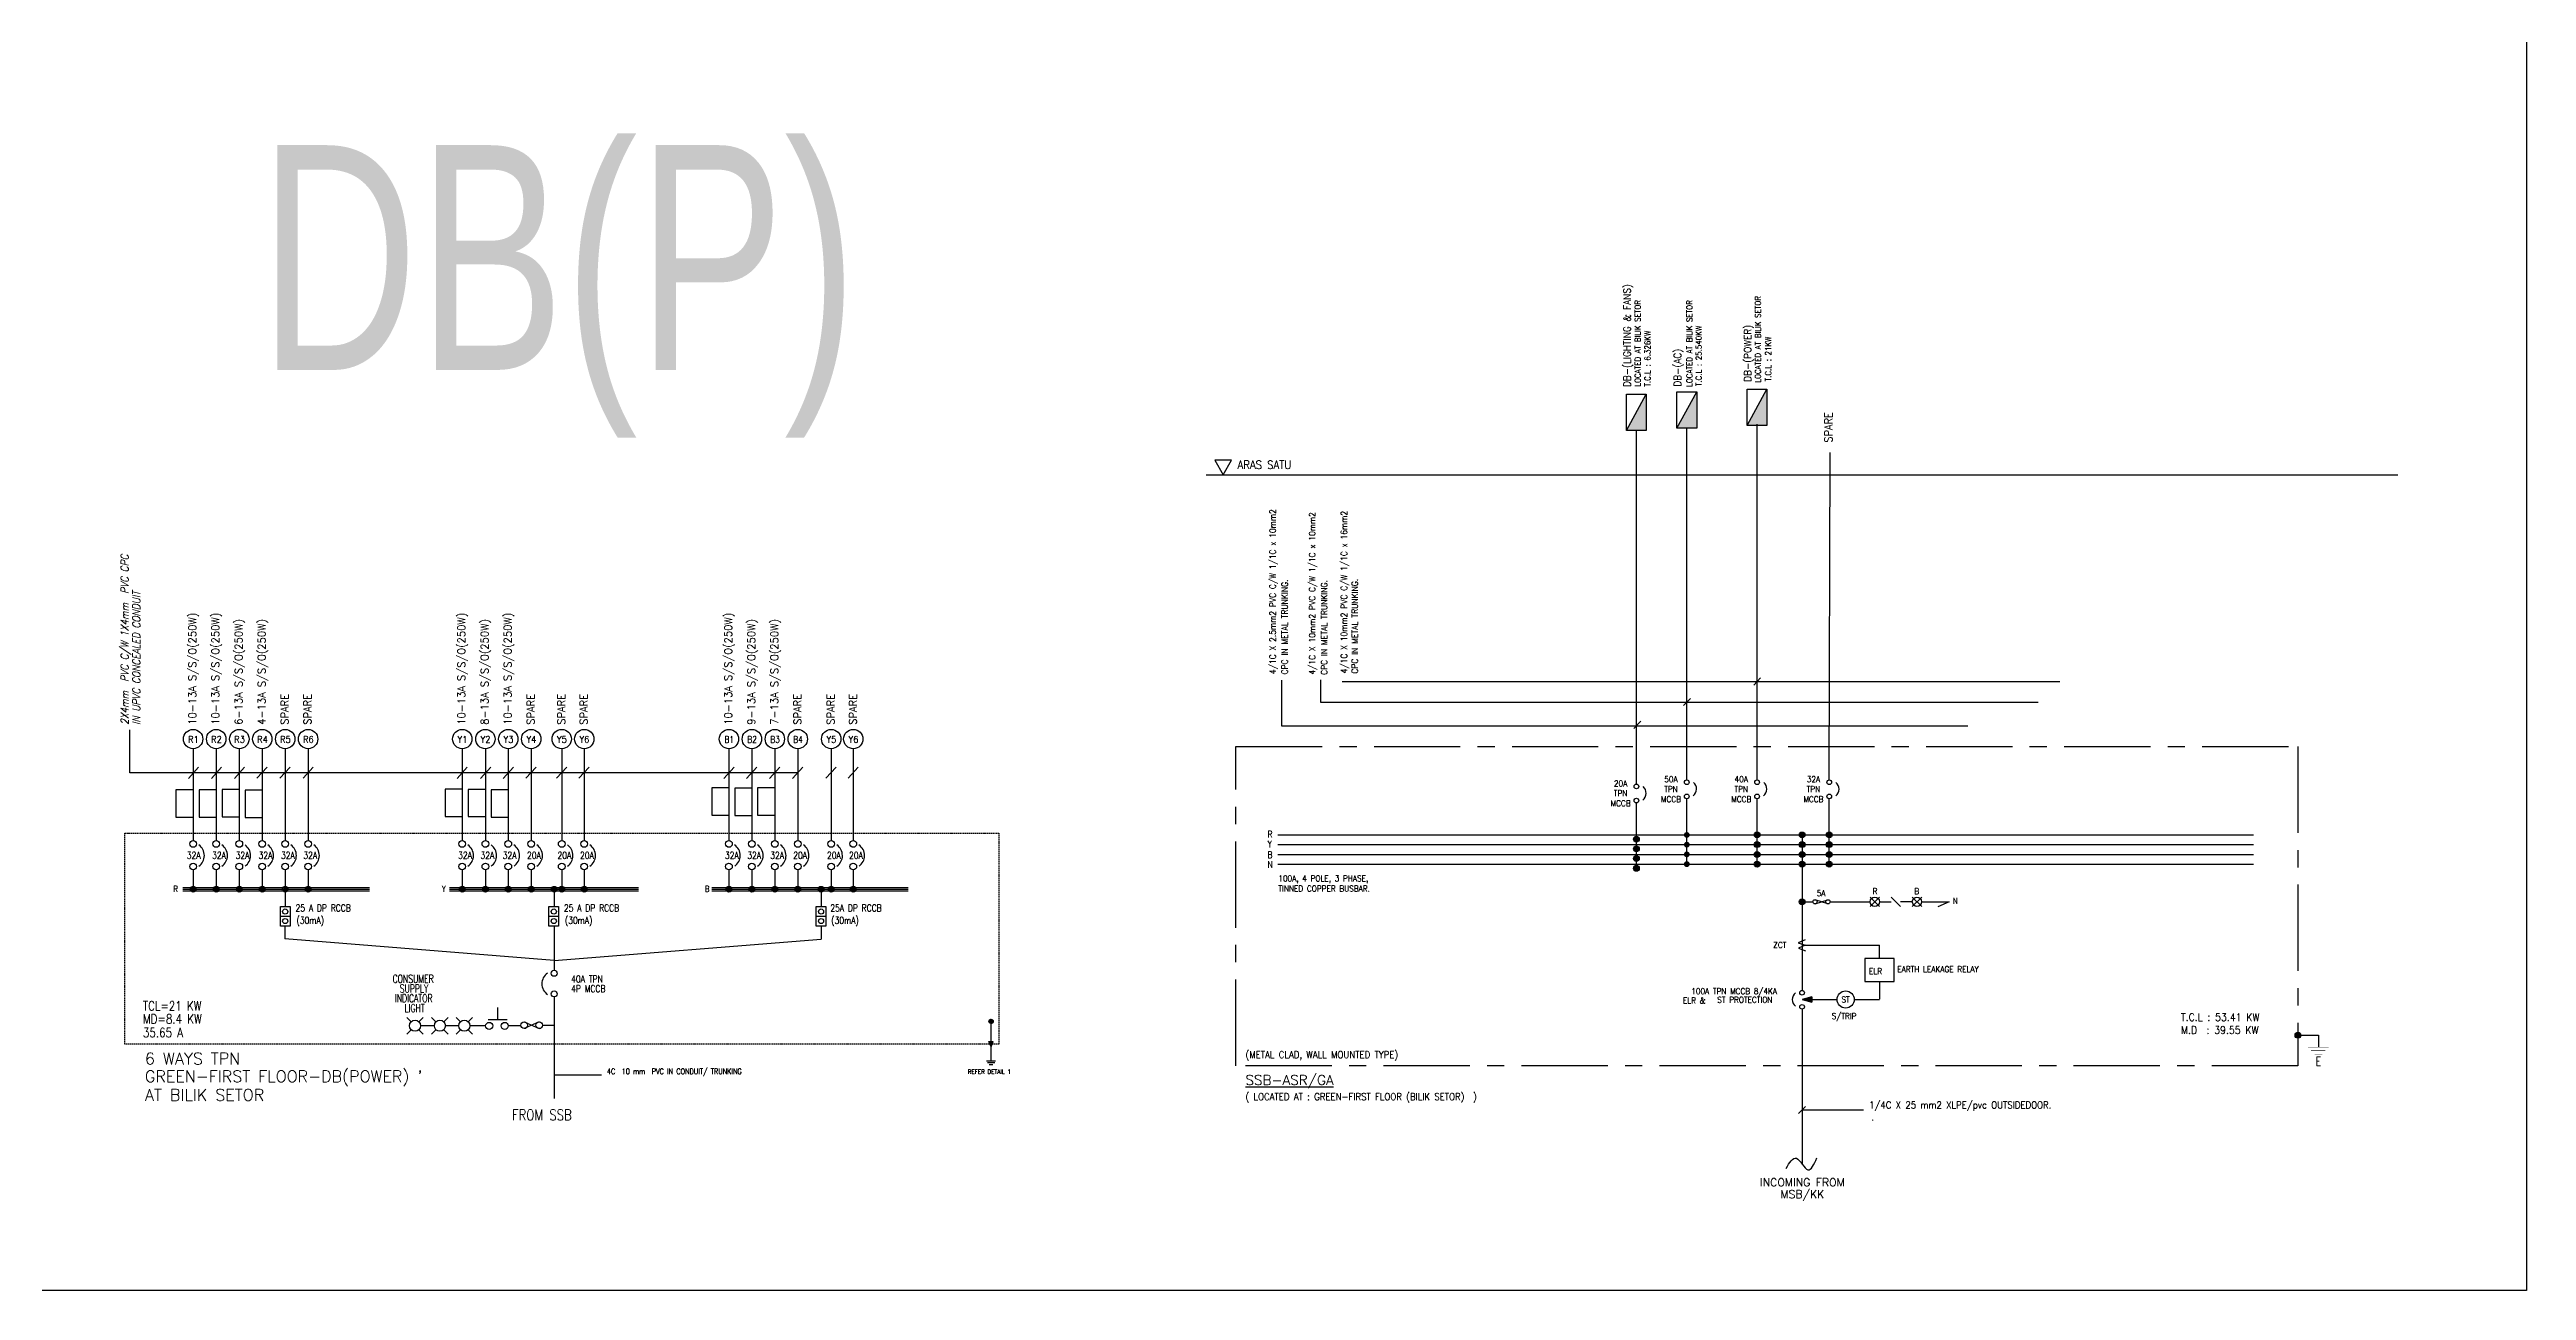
# Model space of a CAD drawing. Header units: inches. Extents: x 11139 to 944748, y -2121 to 162173.
# Drawn here: x 466225 to 609785, y -11 to 71889 of the extents above; entities that cross this region are included whole.
import ezdxf
from ezdxf.enums import TextEntityAlignment as Align

# ---------------------------------------------------------------- set-up
doc = ezdxf.new("R2010")
doc.units = ezdxf.units.IN
doc.header["$MEASUREMENT"] = 0
for name, pattern in [('CENTERX2', [4, 2.5, -0.5, 0.5, -0.5]), ('DASHED', [19.05, 12.7, -6.35]), ('HIDDEN', [0.375, 0.25, -0.125])]:
    doc.linetypes.add(name, pattern=pattern)
for name, color, linetype in [('$_KOD', 7, 'Continuous'), ('BANGUNAN', 4, 'Continuous'), ('E-DB', 1, 'Continuous'), ('E-SCHEM', 7, 'Continuous'), ('L4', 5, 'Continuous'), ('LAMPU', 7, 'Continuous'), ('LYT', 7, 'Continuous'), ('SCHEM', 7, 'Continuous'), ('TEL', 3, 'Continuous')]:
    doc.layers.add(name, color=color, linetype=linetype)
doc.layers.add('TEXT', color=8, linetype='Continuous', lineweight=20)
doc.styles.add('230', font='ROMANS.SHX', dxfattribs={"height": 230})
doc.styles.add('300', font='ROMANS', dxfattribs={"width": 0.75, "height": 300})
doc.styles.add('400', font='ROMANS.shx', dxfattribs={"width": 0.8, "height": 4})
doc.styles.add('ITALICC', font='ITALICC.SHX', dxfattribs={"width": 0.7})
doc.styles.add('ROMANC', font='ROMANC', dxfattribs={"width": 0.8, "height": 250})
doc.styles.add('ROMAND', font='ROMAND', dxfattribs={"width": 0.75, "height": 600})
doc.styles.add('ROMANS', font='romans.shx', dxfattribs={"width": 0.5, "height": 400})
doc.styles.add('SANSSERIF', font='SAS_____.pfb', dxfattribs={"width": 0.7, "height": 700})

# ---------------------------------------------------------------- blocks, each defined once
blk = doc.blocks.new('E-DB')
at = {"layer": 'E-DB'}
for p, q in [((-440, 480), (440, 480)), ((-440, 480), (440, 0)), ((-440, 0), (-440, 480)), ((440, 0), (-440, 0)), ((440, 480), (440, 0))]:
    blk.add_line(p, q, dxfattribs=at)
at = {"layer": 'E-DB', "color": 7}
blk.add_solid([(-440, 0), (-440, 480), (440, 0)], dxfattribs=at)

msp = doc.modelspace()

# ---------------------------------------------------------------- hatches: boundary and pattern name
at = {"layer": 'E-SCHEM'}
for points in [[(558030, 26140, 1.0000001), (558367, 26140, 1.0000001)], [(560951, 26383, 1.0000001), (561288, 26383, 1.0000001)], [(560951, 25819, 1.0000001), (561288, 25819, 1.0000001)], [(565025, 26383, 1.0000001), (565361, 26383, 1.0000001)], [(565025, 25819, 1.0000001), (565361, 25819, 1.0000001)], [(567631, 26383, 1.0000001), (567968, 26383, 1.0000001)], [(567631, 25819, 1.0000001), (567968, 25819, 1.0000001)], [(569209, 26383, 1.0000001), (569545, 26383, 1.0000001)], [(569209, 25819, 1.0000001), (569545, 25819, 1.0000001)], [(558030, 25576, 1.0000001), (558367, 25576, 1.0000001)], [(558030, 25011, 1.0000001), (558367, 25011, 1.0000001)], [(558030, 24447, 1.0000001), (558367, 24447, 1.0000001)], [(560951, 25254, 1.0000001), (561288, 25254, 1.0000001)], [(560951, 24690, 1.0000001), (561288, 24690, 1.0000001)], [(565025, 25254, 1.0000001), (565361, 25254, 1.0000001)], [(565025, 24690, 1.0000001), (565361, 24690, 1.0000001)], [(567631, 25254, 1.0000001), (567968, 25254, 1.0000001)], [(567631, 24690, 1.0000001), (567968, 24690, 1.0000001)], [(569209, 25254, 1.0000001), (569545, 25254, 1.0000001)], [(569209, 24690, 1.0000001), (569545, 24690, 1.0000001)], [(567631, 22508, 1.0000001), (567968, 22508, 1.0000001)], [(596373, 14773, 1.0000001), (596709, 14773, 1.0000001)]]:
    msp.add_hatch(color=1, dxfattribs=at).paths.add_polyline_path(points)
at = {"layer": 'SCHEM', "linetype": 'Continuous'}
msp.add_hatch(color=256, dxfattribs=at).paths.add_polyline_path([(568368, 16997), (567799, 16849), (568368, 16702)])

# ---------------------------------------------------------------- linework, layer by layer
at = {"layer": '$_KOD', "color": 3, "linetype": 'Continuous'}
for p, q in [((470875, 29986, 0), (470875, 32477, 0)), ((474863, 30300, 0), (474270, 29658, 0)), ((476198, 30300, 0), (475605, 29658, 0)), ((477533, 30300, 0), (476939, 29658, 0)), ((478842, 30309, 0), (478248, 29667, 0)), ((480171, 30309, 0), (479577, 29667, 0)), ((481510, 30309, 0), (480916, 29667, 0)), ((490437, 30300, 0), (489844, 29658, 0)), ((491797, 30300, 0), (491203, 29658, 0)), ((493106, 30300, 0), (492513, 29658, 0)), ((494431, 30305, 0), (493837, 29663, 0)), ((496199, 30305, 0), (495605, 29663, 0)), ((497504, 30305, 0), (496911, 29663, 0)), ((505905, 30300, 0), (505312, 29658, 0)), ((507215, 30300, 0), (506622, 29658, 0)), ((508550, 30300, 0), (507957, 29658, 0)), ((509879, 30301, 0), (509286, 29659, 0)), ((511818, 30305, 0), (511224, 29663, 0)), ((513098, 30305, 0), (512505, 29663, 0)), ((509582, 29980, 0), (470875, 29986, 0))]:
    msp.add_line(p, q, dxfattribs=at)
for p, q in [((474531, 28998, 0), (473547, 28998, 0)), ((473547, 28998, 0), (473547, 27420, 0)), ((475889, 28992, 0), (474904, 28992, 0)), ((474904, 28992, 0), (474904, 27414, 0)), ((477214, 29008, 0), (476230, 29008, 0)), ((476230, 29008, 0), (476230, 27430, 0)), ((478552, 28973, 0), (477567, 28973, 0)), ((477567, 28973, 0), (477567, 27395, 0)), ((490139, 29029, 0), (489155, 29029, 0)), ((489155, 29029, 0), (489155, 27451, 0)), ((491477, 29024, 0), (490492, 29024, 0)), ((490492, 29024, 0), (490492, 27446, 0)), ((492809, 28987, 0), (491825, 28987, 0)), ((491825, 28987, 0), (491825, 27410, 0)), ((505600, 29105, 0), (504616, 29105, 0)), ((504616, 29105, 0), (504616, 27528, 0)), ((506931, 29086, 0), (505947, 29086, 0)), ((505947, 29086, 0), (505947, 27509, 0)), ((508247, 29102, 0), (507263, 29102, 0)), ((507263, 29102, 0), (507263, 27524, 0)), ((473547, 27420, 0), (474531, 27420, 0)), ((474904, 27414, 0), (475889, 27414, 0)), ((476230, 27430, 0), (477214, 27430, 0)), ((477567, 27395, 0), (478552, 27395, 0)), ((489155, 27451, 0), (490139, 27451, 0)), ((490492, 27446, 0), (491477, 27446, 0)), ((491825, 27410, 0), (492809, 27410, 0)), ((504616, 27528, 0), (505600, 27528, 0)), ((505947, 27509, 0), (506931, 27509, 0)), ((507263, 27524, 0), (508247, 27524, 0)), ((486929, 15803, 0), (487180, 15552, 0)), ((487885, 15803, 0), (487634, 15552, 0)), ((488371, 15803, 0), (488622, 15552, 0)), ((489327, 15803, 0), (489076, 15552, 0)), ((489786, 15803, 0), (490037, 15552, 0)), ((490742, 15803, 0), (490491, 15552, 0)), ((487180, 15098, 0), (486929, 14847, 0)), ((487634, 15098, 0), (487885, 14847, 0)), ((488528, 15325, 0), (487728, 15325, 0)), ((488622, 15098, 0), (488371, 14847, 0)), ((489076, 15098, 0), (489327, 14847, 0)), ((489943, 15325, 0), (489170, 15325, 0)), ((490037, 15098, 0), (489786, 14847, 0)), ((490491, 15098, 0), (490742, 14847, 0)), ((491502, 15325, 0), (490585, 15325, 0)), ((494605, 15548, 0), (493735, 15161, 0)), ((493735, 15548, 0), (494605, 15161, 0)), ((494777, 15354, 0), (495472, 15354, 0))]:
    msp.add_line(p, q)
at = {"color": 0}
for p, q in [((474398, 23308, 0), (474398, 23166, 0)), ((474431, 23355, 0), (474431, 23119, 0)), ((474465, 23380, 0), (474465, 23093, 0)), ((474498, 23395, 0), (474498, 23079, 0)), ((474532, 23402, 0), (474532, 23072, 0)), ((474565, 23402, 0), (474565, 23072, 0)), ((474599, 23394, 0), (474599, 23079, 0)), ((474632, 23379, 0), (474632, 23095, 0)), ((474666, 23353, 0), (474666, 23121, 0)), ((474699, 23303, 0), (474699, 23171, 0)), ((475736, 23308, 0), (475736, 23166, 0)), ((475770, 23355, 0), (475770, 23119, 0)), ((475804, 23380, 0), (475804, 23093, 0)), ((475837, 23395, 0), (475837, 23079, 0)), ((475871, 23402, 0), (475871, 23072, 0)), ((475904, 23402, 0), (475904, 23072, 0)), ((475938, 23394, 0), (475938, 23079, 0)), ((475971, 23379, 0), (475971, 23095, 0)), ((476005, 23353, 0), (476005, 23121, 0)), ((476038, 23303, 0), (476038, 23171, 0)), ((477075, 23308, 0), (477075, 23166, 0)), ((477109, 23355, 0), (477109, 23119, 0)), ((477142, 23380, 0), (477142, 23093, 0)), ((477176, 23395, 0), (477176, 23079, 0)), ((477209, 23402, 0), (477209, 23072, 0)), ((477243, 23402, 0), (477243, 23072, 0)), ((477276, 23394, 0), (477276, 23079, 0)), ((477310, 23379, 0), (477310, 23095, 0)), ((477343, 23353, 0), (477343, 23121, 0)), ((477377, 23303, 0), (477377, 23171, 0)), ((478404, 23308, 0), (478404, 23166, 0)), ((478438, 23355, 0), (478438, 23119, 0)), ((478471, 23380, 0), (478471, 23093, 0)), ((478505, 23395, 0), (478505, 23079, 0)), ((478538, 23402, 0), (478538, 23072, 0)), ((478572, 23402, 0), (478572, 23072, 0)), ((478606, 23394, 0), (478606, 23079, 0)), ((478639, 23379, 0), (478639, 23095, 0)), ((478673, 23353, 0), (478673, 23121, 0)), ((478706, 23303, 0), (478706, 23171, 0)), ((479801, 23380, 0), (479801, 23093, 0)), ((479834, 23395, 0), (479834, 23079, 0)), ((479868, 23402, 0), (479868, 23072, 0)), ((479901, 23402, 0), (479901, 23072, 0)), ((479935, 23394, 0), (479935, 23079, 0)), ((479968, 23379, 0), (479968, 23095, 0)), ((481063, 23308, 0), (481063, 23166, 0)), ((481096, 23355, 0), (481096, 23119, 0)), ((481130, 23380, 0), (481130, 23093, 0)), ((481163, 23395, 0), (481163, 23079, 0)), ((481197, 23402, 0), (481197, 23072, 0)), ((481230, 23402, 0), (481230, 23072, 0)), ((481264, 23394, 0), (481264, 23079, 0)), ((481297, 23379, 0), (481297, 23095, 0)), ((481331, 23353, 0), (481331, 23121, 0)), ((481364, 23303, 0), (481364, 23171, 0)), ((489996, 23308, 0), (489996, 23166, 0)), ((490030, 23355, 0), (490030, 23119, 0)), ((490063, 23380, 0), (490063, 23093, 0)), ((490097, 23395, 0), (490097, 23079, 0)), ((490131, 23402, 0), (490131, 23072, 0)), ((490164, 23402, 0), (490164, 23072, 0)), ((490198, 23394, 0), (490198, 23079, 0)), ((490231, 23379, 0), (490231, 23095, 0)), ((490265, 23353, 0), (490265, 23121, 0)), ((490298, 23303, 0), (490298, 23171, 0)), ((491335, 23308, 0), (491335, 23166, 0)), ((491369, 23355, 0), (491369, 23119, 0)), ((491402, 23380, 0), (491402, 23093, 0)), ((491436, 23395, 0), (491436, 23079, 0)), ((491469, 23402, 0), (491469, 23072, 0)), ((491503, 23402, 0), (491503, 23072, 0)), ((491536, 23394, 0), (491536, 23079, 0)), ((491570, 23379, 0), (491570, 23095, 0)), ((491603, 23353, 0), (491603, 23121, 0)), ((491637, 23303, 0), (491637, 23171, 0)), ((492664, 23308, 0), (492664, 23166, 0)), ((492698, 23355, 0), (492698, 23119, 0)), ((492731, 23380, 0), (492731, 23093, 0)), ((492765, 23395, 0), (492765, 23079, 0)), ((492798, 23402, 0), (492798, 23072, 0)), ((492832, 23402, 0), (492832, 23072, 0)), ((492865, 23394, 0), (492865, 23079, 0)), ((492899, 23379, 0), (492899, 23095, 0)), ((492930, 23348, 0), (492930, 23117, 0)), ((492963, 23298, 0), (492963, 23166, 0)), ((494031, 23308, 0), (494031, 23166, 0)), ((494065, 23355, 0), (494065, 23119, 0)), ((494094, 23395, 0), (494094, 23079, 0)), ((494098, 23380, 0), (494098, 23093, 0)), ((494128, 23402, 0), (494128, 23072, 0)), ((494161, 23402, 0), (494161, 23072, 0)), ((494195, 23394, 0), (494195, 23079, 0)), ((494228, 23379, 0), (494228, 23095, 0)), ((494262, 23353, 0), (494262, 23121, 0)), ((494295, 23303, 0), (494295, 23171, 0)), ((495323, 23308, 0), (495323, 23166, 0)), ((495323, 23308, 0), (495323, 23166, 0)), ((495356, 23355, 0), (495356, 23119, 0)), ((495356, 23355, 0), (495356, 23119, 0)), ((495390, 23380, 0), (495390, 23093, 0)), ((495390, 23380, 0), (495390, 23093, 0)), ((495423, 23395, 0), (495423, 23079, 0)), ((495423, 23395, 0), (495423, 23079, 0)), ((495457, 23402, 0), (495457, 23072, 0)), ((495457, 23402, 0), (495457, 23072, 0)), ((495490, 23402, 0), (495490, 23072, 0)), ((495490, 23402, 0), (495490, 23072, 0)), ((495524, 23394, 0), (495524, 23079, 0)), ((495524, 23394, 0), (495524, 23079, 0)), ((495557, 23379, 0), (495557, 23095, 0)), ((495557, 23379, 0), (495557, 23095, 0)), ((495591, 23353, 0), (495591, 23121, 0)), ((495591, 23353, 0), (495591, 23121, 0)), ((495624, 23303, 0), (495624, 23171, 0)), ((495624, 23303, 0), (495624, 23171, 0)), ((495799, 23308, 0), (495799, 23166, 0)), ((495833, 23355, 0), (495833, 23119, 0)), ((495862, 23395, 0), (495862, 23079, 0)), ((495866, 23380, 0), (495866, 23093, 0)), ((495896, 23402, 0), (495896, 23072, 0)), ((495929, 23402, 0), (495929, 23072, 0)), ((495963, 23394, 0), (495963, 23079, 0)), ((495996, 23379, 0), (495996, 23095, 0)), ((496030, 23353, 0), (496030, 23121, 0)), ((496063, 23303, 0), (496063, 23171, 0)), ((497105, 23308, 0), (497105, 23166, 0)), ((497139, 23355, 0), (497139, 23119, 0)), ((497168, 23395, 0), (497168, 23079, 0)), ((497172, 23380, 0), (497172, 23093, 0)), ((497201, 23402, 0), (497201, 23072, 0)), ((497235, 23402, 0), (497235, 23072, 0)), ((497268, 23394, 0), (497268, 23079, 0)), ((497302, 23379, 0), (497302, 23095, 0)), ((497335, 23353, 0), (497335, 23121, 0)), ((497369, 23303, 0), (497369, 23171, 0)), ((505454, 23308, 0), (505454, 23166, 0)), ((505488, 23355, 0), (505488, 23119, 0)), ((505521, 23380, 0), (505521, 23093, 0)), ((505555, 23395, 0), (505555, 23079, 0)), ((505588, 23402, 0), (505588, 23072, 0)), ((505622, 23402, 0), (505622, 23072, 0)), ((505656, 23394, 0), (505656, 23079, 0)), ((505689, 23379, 0), (505689, 23095, 0)), ((505723, 23353, 0), (505723, 23121, 0)), ((505756, 23303, 0), (505756, 23171, 0)), ((506784, 23308, 0), (506784, 23166, 0)), ((506817, 23355, 0), (506817, 23119, 0)), ((506851, 23380, 0), (506851, 23093, 0)), ((506884, 23395, 0), (506884, 23079, 0)), ((506918, 23402, 0), (506918, 23072, 0)), ((506951, 23402, 0), (506951, 23072, 0)), ((506985, 23394, 0), (506985, 23079, 0)), ((507018, 23379, 0), (507018, 23095, 0)), ((507052, 23353, 0), (507052, 23121, 0)), ((507085, 23303, 0), (507085, 23171, 0)), ((508113, 23308, 0), (508113, 23166, 0)), ((508146, 23355, 0), (508146, 23119, 0)), ((508180, 23380, 0), (508180, 23093, 0)), ((508213, 23395, 0), (508213, 23079, 0)), ((508247, 23402, 0), (508247, 23072, 0)), ((508280, 23402, 0), (508280, 23072, 0)), ((508314, 23394, 0), (508314, 23079, 0)), ((508347, 23379, 0), (508347, 23095, 0)), ((508381, 23353, 0), (508381, 23121, 0)), ((508414, 23303, 0), (508414, 23171, 0)), ((509442, 23308, 0), (509442, 23166, 0)), ((509475, 23355, 0), (509475, 23119, 0)), ((509509, 23380, 0), (509509, 23093, 0)), ((509542, 23395, 0), (509542, 23079, 0)), ((509576, 23402, 0), (509576, 23072, 0)), ((509609, 23402, 0), (509609, 23072, 0)), ((509643, 23394, 0), (509643, 23079, 0)), ((509676, 23379, 0), (509676, 23095, 0)), ((509710, 23353, 0), (509710, 23121, 0)), ((509744, 23303, 0), (509744, 23171, 0)), ((510790, 23308, 0), (510790, 23166, 0)), ((510791, 23308, 0), (510791, 23166, 0)), ((510824, 23355, 0), (510824, 23119, 0)), ((510825, 23355, 0), (510825, 23119, 0)), ((510857, 23380, 0), (510857, 23093, 0)), ((510858, 23380, 0), (510858, 23093, 0)), ((510891, 23395, 0), (510891, 23079, 0)), ((510892, 23395, 0), (510892, 23079, 0)), ((510924, 23402, 0), (510924, 23072, 0)), ((510925, 23402, 0), (510925, 23072, 0)), ((510958, 23402, 0), (510958, 23072, 0)), ((510959, 23402, 0), (510959, 23072, 0)), ((510991, 23394, 0), (510991, 23079, 0)), ((510993, 23394, 0), (510993, 23079, 0)), ((511025, 23379, 0), (511025, 23095, 0)), ((511026, 23379, 0), (511026, 23095, 0)), ((511058, 23353, 0), (511058, 23121, 0)), ((511060, 23353, 0), (511060, 23121, 0)), ((511092, 23303, 0), (511092, 23171, 0)), ((511093, 23303, 0), (511093, 23171, 0)), ((511418, 23308, 0), (511418, 23166, 0)), ((511452, 23355, 0), (511452, 23119, 0)), ((511481, 23395, 0), (511481, 23079, 0)), ((511485, 23380, 0), (511485, 23093, 0)), ((511515, 23402, 0), (511515, 23072, 0)), ((511548, 23402, 0), (511548, 23072, 0)), ((511582, 23394, 0), (511582, 23079, 0)), ((511615, 23379, 0), (511615, 23095, 0)), ((511649, 23353, 0), (511649, 23121, 0)), ((511682, 23303, 0), (511682, 23171, 0)), ((512698, 23308, 0), (512698, 23166, 0)), ((512732, 23355, 0), (512732, 23119, 0)), ((512761, 23395, 0), (512761, 23079, 0)), ((512765, 23380, 0), (512765, 23093, 0)), ((512795, 23402, 0), (512795, 23072, 0)), ((512828, 23402, 0), (512828, 23072, 0)), ((512862, 23394, 0), (512862, 23079, 0)), ((512895, 23379, 0), (512895, 23095, 0)), ((512929, 23353, 0), (512929, 23121, 0)), ((512962, 23303, 0), (512962, 23171, 0))]:
    msp.add_line(p, q, dxfattribs=at)
at = {"linetype": 'Continuous'}
for p, q in [((492199, 15661, 0), (492199, 16385, 0)), ((492744, 15671, 0), (491652, 15671, 0)), ((493545, 15325, 0), (492790, 15325, 0))]:
    msp.add_line(p, q, dxfattribs=at)
msp.add_lwpolyline([(322665, 160001), (609785, 159483), (609785, -11), (322665, -11)], close=True)
for centre, major_axis, start_param, end_param in [((487407, 15325, 0), (-321, 0), 3.1424559, 9.4256412), ((488849, 15325, 0), (-321, 0), 3.1424559, 9.4256412), ((490264, 15325, 0), (-321, 0), 3.1422575, 9.4254428), ((491706, 15317, 0), (204, 0), -0.0009439, 6.2822414), ((492608, 15317, 0), (204, 0), -0.0009439, 6.2822414), ((493735, 15354, 0), (193, 0), -0.0012949, 6.2818904), ((494605, 15354, 0), (193, 0), -0.0023656, 6.2808197)]:
    msp.add_ellipse(centre, major_axis=major_axis, ratio=1, start_param=start_param, end_param=end_param)
at = {"layer": 'BANGUNAN', "color": 255, "linetype": 'Continuous'}
for p, q in [((474547, 31378, 0), (474547, 26054, 0)), ((475886, 31378, 0), (475886, 26054, 0)), ((477225, 31378, 0), (477225, 26054, 0)), ((478554, 31378, 0), (478554, 26054, 0)), ((479883, 31378, 0), (479883, 26054, 0)), ((481212, 31378, 0), (481212, 26054, 0)), ((490146, 31378, 0), (490146, 26054, 0)), ((491485, 31378, 0), (491485, 26054, 0)), ((492814, 31378, 0), (492814, 26054, 0)), ((494143, 31378, 0), (494143, 26054, 0)), ((495911, 31378, 0), (495911, 26054, 0)), ((497217, 31378, 0), (497217, 26054, 0)), ((505604, 31378, 0), (505604, 26054, 0)), ((506933, 31378, 0), (506933, 26054, 0)), ((508262, 31378, 0), (508262, 26054, 0)), ((509591, 31378, 0), (509591, 26054, 0)), ((511530, 31378, 0), (511530, 26054, 0)), ((512810, 31378, 0), (512810, 26054, 0)), ((473950, 23331, 0), (484768, 23331, 0)), ((473950, 23237, 0), (484768, 23237, 0)), ((473950, 23143, 0), (484768, 23143, 0)), ((474548, 24360, 0), (474548, 23237, 0)), ((475886, 24360, 0), (475886, 23237, 0)), ((477225, 24360, 0), (477225, 23237, 0)), ((478554, 24360, 0), (478554, 23237, 0)), ((479883, 24360, 0), (479883, 23237, 0)), ((481212, 24360, 0), (481212, 23237, 0)), ((489415, 23331, 0), (500363, 23331, 0)), ((489415, 23237, 0), (500363, 23237, 0)), ((489415, 23143, 0), (500363, 23143, 0)), ((490146, 24360, 0), (490146, 23237, 0)), ((491485, 24360, 0), (491485, 23237, 0)), ((492814, 24360, 0), (492814, 23237, 0)), ((494143, 24360, 0), (494143, 23237, 0)), ((495911, 24360, 0), (495911, 23237, 0)), ((497217, 24360, 0), (497217, 23237, 0)), ((504618, 23331, 0), (515985, 23331, 0)), ((504618, 23237, 0), (515985, 23237, 0)), ((504618, 23143, 0), (515985, 23143, 0)), ((505604, 24360, 0), (505604, 23237, 0)), ((506933, 24360, 0), (506933, 23237, 0)), ((508262, 24360, 0), (508262, 23237, 0)), ((509592, 24360, 0), (509592, 23237, 0)), ((511530, 24360, 0), (511530, 23237, 0)), ((512810, 24360, 0), (512810, 23237, 0)), ((520798, 14112, 0), (520674, 14417, 0)), ((520798, 14112, 0), (520921, 14417, 0))]:
    msp.add_line(p, q, dxfattribs=at)
at = {"layer": 'BANGUNAN', "color": 255}
for p, q in [((479882, 23237, 0), (479882, 22229, 0)), ((495472, 23237, 0), (495472, 22229, 0)), ((510941, 23237, 0), (510941, 22229, 0)), ((479603, 21103, 0), (479603, 22229, 0)), ((479603, 22229, 0), (480166, 22229, 0)), ((479603, 21666, 0), (480166, 21666, 0)), ((480166, 22229, 0), (480166, 21103, 0)), ((495167, 22229, 0), (495730, 22229, 0)), ((495167, 21103, 0), (495167, 22229, 0)), ((495167, 21666, 0), (495730, 21666, 0)), ((495730, 22229, 0), (495730, 21103, 0)), ((510658, 22229, 0), (511221, 22229, 0)), ((510658, 21103, 0), (510658, 22229, 0)), ((510658, 21666, 0), (511221, 21666, 0)), ((511221, 22229, 0), (511221, 21103, 0)), ((480166, 21103, 0), (479603, 21103, 0)), ((479854, 21103, 0), (479854, 20359, 0)), ((495472, 19097, 0), (479854, 20359, 0)), ((495730, 21103, 0), (495167, 21103, 0)), ((495472, 21103, 0), (495472, 18544, 0)), ((495472, 19097, 0), (510947, 20344, 0)), ((511221, 21103, 0), (510658, 21103, 0)), ((510947, 21094, 0), (510947, 20344, 0)), ((495472, 16998, 0), (495472, 11105, 0)), ((520674, 14417, 0), (520921, 14417, 0)), ((520675, 15576, 0), (520801, 15703, 0)), ((520676, 15596, 0), (520781, 15702, 0)), ((520676, 15559, 0), (520818, 15701, 0)), ((520678, 14407, 0), (520687, 14417, 0)), ((520680, 15544, 0), (520833, 15698, 0)), ((520682, 15620, 0), (520757, 15696, 0)), ((520683, 14394, 0), (520706, 14417, 0)), ((520685, 15531, 0), (520847, 15693, 0)), ((520688, 14381, 0), (520725, 14417, 0)), ((520691, 15518, 0), (520859, 15686, 0)), ((520694, 14367, 0), (520743, 14417, 0)), ((520698, 15507, 0), (520870, 15679, 0)), ((520699, 14354, 0), (520762, 14417, 0)), ((520705, 14341, 0), (520780, 14417, 0)), ((520707, 15497, 0), (520880, 15671, 0)), ((520710, 14328, 0), (520799, 14417, 0)), ((520715, 14314, 0), (520818, 14417, 0)), ((520716, 15488, 0), (520890, 15661, 0)), ((520721, 14301, 0), (520836, 14417, 0)), ((520726, 14288, 0), (520855, 14417, 0)), ((520727, 15479, 0), (520898, 15651, 0)), ((520731, 14275, 0), (520873, 14417, 0)), ((520737, 14262, 0), (520892, 14417, 0)), ((520738, 15472, 0), (520905, 15639, 0)), ((520742, 14248, 0), (520911, 14417, 0)), ((520748, 14235, 0), (520916, 14403, 0)), ((520751, 15466, 0), (520911, 15627, 0)), ((520753, 14222, 0), (520903, 14372, 0)), ((520764, 15461, 0), (520916, 15613, 0)), ((520780, 15458, 0), (520919, 15598, 0)), ((520797, 15457, 0), (520920, 15580, 0)), ((520798, 13299, 0), (520798, 15580, 0)), ((520817, 15459, 0), (520919, 15560, 0)), ((520843, 15466, 0), (520912, 15534, 0)), ((520534, 13299, 0), (521061, 13299, 0)), ((520587, 13194, 0), (521008, 13194, 0)), ((520692, 13089, 0), (520903, 13089, 0)), ((520758, 14209, 0), (520890, 14340, 0)), ((520764, 14195, 0), (520878, 14309, 0)), ((520769, 14182, 0), (520865, 14278, 0)), ((520775, 14169, 0), (520852, 14246, 0)), ((520780, 14156, 0), (520839, 14215, 0)), ((520785, 14142, 0), (520827, 14184, 0)), ((520791, 14129, 0), (520814, 14152, 0)), ((520796, 14116, 0), (520801, 14121, 0))]:
    msp.add_line(p, q, dxfattribs=at)
at = {"layer": 'BANGUNAN', "color": 4, "linetype": 'HIDDEN', "ltscale": 300, "elevation": 0}
msp.add_lwpolyline([(470586, 26478), (521240, 26478), (521240, 14254), (470586, 14254)], close=True, dxfattribs=at)
at = {"layer": 'BANGUNAN', "color": 255, "linetype": 'Continuous'}
for centre, radius in [((474547, 31939, 0), 561), ((475886, 31939, 0), 561), ((477225, 31939, 0), 561), ((478554, 31939, 0), 561), ((479883, 31939, 0), 561), ((481212, 31939, 0), 561), ((490146, 31939, 0), 561), ((491485, 31939, 0), 561), ((492814, 31939, 0), 561), ((494143, 31939, 0), 561), ((495911, 31939, 0), 561), ((497217, 31939, 0), 561), ((505604, 31939, 0), 561), ((506933, 31939, 0), 561), ((508262, 31939, 0), 561), ((509591, 31939, 0), 561), ((511530, 31939, 0), 561), ((512810, 31939, 0), 561), ((474547, 25860, 0), 193), ((475886, 25860, 0), 193), ((477225, 25860, 0), 193), ((478554, 25860, 0), 193), ((479883, 25860, 0), 193), ((481212, 25860, 0), 193), ((490146, 25860, 0), 193), ((491485, 25860, 0), 193), ((492814, 25860, 0), 193), ((494143, 25860, 0), 193), ((495911, 25860, 0), 193), ((497217, 25860, 0), 193), ((505604, 25860, 0), 193), ((506933, 25860, 0), 193), ((508262, 25860, 0), 193), ((509591, 25860, 0), 193), ((511530, 25860, 0), 193), ((512810, 25860, 0), 193), ((474548, 24554, 0), 193), ((475886, 24554, 0), 193), ((477225, 24554, 0), 193), ((478554, 24554, 0), 193), ((479883, 24554, 0), 193), ((481212, 24554, 0), 193), ((490146, 24554, 0), 193), ((491485, 24554, 0), 193), ((492814, 24554, 0), 193), ((494143, 24554, 0), 193), ((495911, 24554, 0), 193), ((497217, 24554, 0), 193), ((505604, 24554, 0), 193), ((506933, 24554, 0), 193), ((508262, 24554, 0), 193), ((509592, 24554, 0), 193), ((511530, 24554, 0), 193), ((512810, 24554, 0), 193), ((474548, 23237, 0), 166), ((475886, 23237, 0), 166), ((477225, 23237, 0), 166), ((478554, 23237, 0), 166), ((479883, 23237, 0), 166), ((481212, 23237, 0), 166), ((490146, 23237, 0), 166), ((491485, 23237, 0), 166), ((492814, 23237, 0), 166), ((494143, 23237, 0), 166), ((495472, 23237, 0), 166), ((495472, 23237, 0), 166), ((495911, 23237, 0), 166), ((497217, 23237, 0), 166), ((505604, 23237, 0), 166), ((506933, 23237, 0), 166), ((508262, 23237, 0), 166), ((509592, 23237, 0), 166), ((510940, 23237, 0), 166), ((510941, 23237, 0), 166), ((511530, 23237, 0), 166), ((512810, 23237, 0), 166), ((479886, 21944, 0), 150), ((479886, 21391, 0), 150), ((495450, 21944, 0), 150), ((495450, 21391, 0), 150), ((510941, 21944, 0), 150), ((510941, 21391, 0), 150), ((495472, 18369, 0), 176), ((495472, 17174, 0), 176), ((520798, 15580, 0), 123)]:
    msp.add_circle(centre, radius, dxfattribs=at)
for centre, start, end in [((474446, 25185, 0), 305.15395, 55.05102), ((475784, 25185, 0), 305.15395, 55.05102), ((477123, 25185, 0), 305.15395, 55.05102), ((478452, 25185, 0), 305.15395, 55.05102), ((479781, 25185, 0), 305.15395, 55.05102), ((481110, 25185, 0), 305.15395, 55.05102), ((490044, 25185, 0), 305.15395, 55.05102), ((491383, 25185, 0), 305.15395, 55.05102), ((492712, 25185, 0), 305.15395, 55.05102), ((494041, 25185, 0), 305.15395, 55.05102), ((495809, 25185, 0), 305.15395, 55.05102), ((497115, 25185, 0), 305.15395, 55.05102), ((505502, 25185, 0), 305.15395, 55.05102), ((506831, 25185, 0), 305.15395, 55.05102), ((508160, 25185, 0), 305.15395, 55.05102), ((509490, 25185, 0), 305.15395, 55.05102), ((511428, 25185, 0), 305.15395, 55.05102), ((512708, 25185, 0), 305.15395, 55.05102), ((495511, 17756, 0), 124.94898, 234.84605)]:
    msp.add_arc(centre, 752, start, end, dxfattribs=at)
at = {"layer": 'E-SCHEM', "color": 1, "linetype": 'Continuous'}
for p, q in [((558199, 29327), (558199, 49813)), ((561119, 29570), (561119, 49955)), ((565193, 29570), (565192, 50179)), ((558199, 24447), (558199, 28238)), ((561119, 24690), (561119, 28481)), ((565193, 24690), (565193, 28481)), ((569377, 24690), (569377, 28481)), ((567799, 26383), (567799, 17375)), ((567799, 20856), (567799, 20454)), ((567799, 16286), (567799, 7320))]:
    msp.add_line(p, q, dxfattribs=at)
at = {"layer": 'E-SCHEM', "color": 9}
for p, q in [((537624, 35346), (537624, 32709)), ((539888, 35376), (539888, 34747)), ((539890, 34750), (539890, 34075)), ((541144, 35270), (582742, 35270)), ((539890, 34075), (581488, 34075)), ((537624, 32709), (577415, 32709)), ((571351, 10441), (567799, 10441))]:
    msp.add_line(p, q, dxfattribs=at)
at = {"layer": 'E-SCHEM', "color": 4, "linetype": 'Continuous'}
for p, q in [((565392, 35481), (564998, 35062)), ((561328, 34297), (560934, 33879)), ((558449, 32977), (558055, 32558)), ((537410, 26383), (593957, 26383)), ((537410, 25819), (593957, 25819)), ((537410, 25254), (593957, 25254)), ((537410, 24690), (593957, 24690)), ((567997, 10650), (567602, 10232))]:
    msp.add_line(p, q, dxfattribs=at)
at = {"layer": 'E-SCHEM'}
for p, q in [((572289, 22783), (571738, 22233)), ((571738, 22783), (572289, 22233)), ((572961, 22783), (573512, 22233)), ((574183, 22783), (574734, 22233)), ((574734, 22783), (574183, 22233)), ((567976, 20306), (567576, 20134)), ((567576, 20134), (567988, 19990)), ((567988, 19990), (567588, 19818)), ((567588, 19818), (567999, 19675))]:
    msp.add_line(p, q, dxfattribs=at)
for centre, radius in [((558199, 29192), 135), ((561119, 29435), 135), ((561119, 28616), 135), ((565193, 29435), 135), ((565193, 28616), 135), ((569377, 29435), 135), ((569377, 28616), 135), ((558199, 28373), 135), ((558199, 26140), 168), ((565193, 26383), 168), ((565193, 25819), 168), ((567799, 26383), 168), ((567799, 26383), 168), ((567799, 25819), 168), ((567799, 25819), 168), ((569377, 26383), 168), ((569377, 25819), 168), ((558199, 25576), 168), ((558199, 25011), 168), ((558199, 24447), 168), ((565193, 25254), 168), ((565193, 24690), 168), ((567799, 25254), 168), ((567799, 25254), 168), ((567799, 24690), 168), ((569377, 25254), 168), ((569377, 24690), 168), ((567799, 22508), 168), ((567799, 17241), 135), ((567799, 16421), 135), ((596541, 14773), 168)]:
    msp.add_circle(centre, radius, dxfattribs=at)
at = {"layer": 'E-SCHEM', "color": 1, "linetype": 'Continuous'}
for centre, start, end in [((558260, 28797), 308.52172, 49.94928), ((561180, 29040), 308.52172, 49.94928), ((565254, 29040), 308.52172, 49.94928), ((569438, 29040), 308.52172, 49.94928), ((567738, 16846), 130.05072, 231.47828)]:
    msp.add_arc(centre, 503, start, end, dxfattribs=at)
at = {"layer": 'E-SCHEM', "color": 1}
msp.add_spline([(566873, 7062), (567468, 7648), (568136, 6972), (568659, 7666)], degree=3, dxfattribs=at)
at = {"layer": 'L4', "color": 9, "linetype": 'CENTERX2', "ltscale": 2000}
msp.add_lwpolyline([(534990, 31504), (596541, 31504), (596541, 13009), (534990, 13009)], close=True, dxfattribs=at)
at = {"layer": 'LAMPU', "linetype": 'Continuous'}
msp.add_line((495472, 12483, 0), (498220, 12483, 0), dxfattribs=at)
at = {"layer": 'SCHEM', "color": 10, "linetype": 'DASHED', "ltscale": 3500}
msp.add_line((569377, 29570), (569427, 48547), dxfattribs=at)
at = {"layer": 'SCHEM'}
for p, q in [((567799, 22508), (568428, 22508)), ((568551, 22385), (569299, 22631)), ((569299, 22385), (568551, 22631)), ((569421, 22508), (571746, 22508)), ((572282, 22508), (572968, 22508)), ((574190, 22508), (573504, 22508)), ((574727, 22508), (576316, 22508)), ((576316, 22508), (575666, 22213)), ((576316, 22508), (575666, 22213)), ((567957, 19990), (572282, 19990)), ((572282, 19215), (572282, 19990)), ((568368, 16997), (567799, 16849)), ((567799, 16849), (568368, 16702)), ((568368, 16997), (568368, 16702)), ((597723, 14773), (597723, 14087))]:
    msp.add_line(p, q, dxfattribs=at)
at = {"layer": 'SCHEM', "linetype": 'HIDDEN'}
for p, q in [((572282, 17896), (572282, 16849)), ((568368, 16849), (569830, 16849)), ((570820, 16849), (572282, 16849))]:
    msp.add_line(p, q, dxfattribs=at)
at = {"layer": 'SCHEM', "color": 7}
msp.add_line((596541, 14773), (597723, 14773), dxfattribs=at)
at = {"layer": 'SCHEM', "color": 1, "elevation": 0}
msp.add_lwpolyline([(534246, 47242), (534737, 48092), (533755, 48092)], close=True, dxfattribs=at)
at = {"layer": 'SCHEM'}
msp.add_lwpolyline([(571435, 19215), (571435, 17896), (573130, 17896), (573130, 19215)], close=True, dxfattribs=at)
at = {"layer": 'SCHEM', "const_width": 34.3}
for points in [[(597131, 14087), (598315, 14087)], [(597302, 13903), (598118, 13903)], [(597514, 13678), (597961, 13678)]]:
    msp.add_lwpolyline(points, dxfattribs=at)
at = {"layer": 'SCHEM'}
for centre, radius in [((568551, 22508), 123), ((569299, 22508), 123), ((572014, 22508), 268), ((574458, 22508), 268), ((570325, 16849), 495)]:
    msp.add_circle(centre, radius, dxfattribs=at)
at = {"layer": 'TEL', "color": 8, "linetype": 'Continuous'}
msp.add_line((533260, 47242, 0), (602320, 47242, 0), dxfattribs=at)

# ---------------------------------------------------------------- block references
at = {"layer": 'E-DB', "color": 7, "xscale": 2.392031249939464, "yscale": 2.392031249939464, "zscale": 2.39203125, "rotation": 90}
for p in [(558773, 50865), (561694, 51007), (565766, 51168)]:
    msp.add_blockref('E-DB', p, dxfattribs=at)

# ---------------------------------------------------------------- texts
at = {"style": 'ROMANS', "width": 0.7}
for s, p in [('CONSUMER', (486110, 17812, 0)), ('SUPPLY', (486523, 17247, 0)), ('INDICATOR ', (486237, 16684, 0)), ('LIGHT', (486798, 16119, 0))]:
    msp.add_text(s, height=464.3, dxfattribs=at).set_placement(p)
at = {"color": 7, "style": 'ROMAND'}
msp.add_text('REFER DETAIL 1', height=234.74, dxfattribs=at).set_placement((519443, 12548, 0))
at = {"layer": 'BANGUNAN', "color": 255, "linetype": 'Continuous'}
for s, height, style, width, p in [('2X4mm  PVC C/W 1X4mm  PVC CPC', 450, 'ITALICC', 0.85, (470804, 32762, 0)), ('IN UPVC CONCEALED CONDUIT', 450, 'ITALICC', 0.85, (471486, 32762, 0)), ('10-13A S/S/O(250W)', 445.5, 'ROMANC', 0.95, (474725, 32762, 0)), ('10-13A S/S/O(250W)', 445.5, 'ROMANC', 0.95, (476064, 32762, 0)), ('6-13A S/S/O(250W)', 445.5, 'ROMANC', 0.95, (477402, 32762, 0)), ('4-13A S/S/O(250W)', 445.5, 'ROMANC', 0.95, (478741, 32762, 0)), ('10-13A S/S/O(250W)', 445.5, 'ROMANC', 0.95, (490323, 32762, 0)), ('8-13A S/S/O(250W)', 445.5, 'ROMANC', 0.95, (491662, 32762, 0)), ('10-13A S/S/O(250W)', 445.5, 'ROMANC', 0.95, (493001, 32762, 0)), ('10-13A S/S/O(250W)', 445.5, 'ROMANC', 0.95, (505781, 32762, 0)), ('9-13A S/S/O(250W)', 445.5, 'ROMANC', 0.95, (507120, 32762, 0)), ('7-13A S/S/O(250W)', 445.5, 'ROMANC', 0.95, (508459, 32762, 0)), ('SPARE', 445.5, 'ROMANC', 0.95, (480070, 32762, 0)), ('SPARE', 445.5, 'ROMANC', 0.95, (481399, 32762, 0)), ('SPARE', 445.5, 'ROMANC', 0.95, (494340, 32762, 0)), ('SPARE', 445.5, 'ROMANC', 0.95, (496108, 32762, 0)), ('SPARE', 445.5, 'ROMANC', 0.95, (497413, 32762, 0)), ('SPARE', 445.5, 'ROMANC', 0.95, (509798, 32762, 0)), ('SPARE', 445.5, 'ROMANC', 0.95, (511727, 32762, 0)), ('SPARE', 445.5, 'ROMANC', 0.95, (513007, 32762, 0))]:
    msp.add_text(s, height=height, rotation=90, dxfattribs=dict(at, style=style, width=width)).set_placement(p)
at = {"layer": 'BANGUNAN', "color": 255, "linetype": 'Continuous', "style": 'ROMANS'}
for s, width, p in [('R1', 0.9, (474562, 31721, 0)), ('R2', 0.9, (475900, 31721, 0)), ('R3', 0.9, (477239, 31721, 0)), ('R4', 0.9, (478568, 31721, 0)), ('R5', 0.9, (479897, 31721, 0)), ('R6', 0.9, (481226, 31721, 0)), ('Y1', 0.9, (490160, 31721, 0)), ('Y2', 0.9, (491494, 31721, 0)), ('Y3', 0.9, (492823, 31721, 0)), ('Y4', 0.9, (494152, 31721, 0)), ('Y5', 0.9, (495920, 31721, 0)), ('Y6', 0.9, (497226, 31721, 0)), ('B1', 0.8, (505618, 31721, 0)), ('B2', 0.8, (506947, 31721, 0)), ('B3', 0.8, (508276, 31721, 0)), ('B4', 0.8, (509606, 31721, 0)), ('Y5', 0.9, (511539, 31721, 0)), ('Y6', 0.9, (512820, 31721, 0))]:
    msp.add_text(s, height=390.9, dxfattribs=dict(at, width=width)).set_placement(p, align=Align.CENTER)
at = {"layer": 'BANGUNAN', "color": 255, "linetype": 'Continuous', "width": 0.8}
for s, height, style, p in [('32A', 402.1, 'ROMANS', (474180, 24993, 0)), ('32A', 402.1, 'ROMANS', (475647, 24993, 0)), ('32A', 402.1, 'ROMANS', (477012, 24993, 0)), ('32A', 402.1, 'ROMANS', (478343, 24993, 0)), ('32A', 402.1, 'ROMANS', (479639, 24993, 0)), ('32A', 402.1, 'ROMANS', (480936, 24993, 0)), ('32A', 402.1, 'ROMANS', (489907, 24993, 0)), ('32A', 402.1, 'ROMANS', (491204, 24993, 0)), ('32A', 402.1, 'ROMANS', (492489, 24993, 0)), ('20A', 402.1, 'ROMANS', (493899, 24993, 0)), ('20A', 402.1, 'ROMANS', (495667, 24993, 0)), ('20A', 402.1, 'ROMANS', (496973, 24993, 0)), ('32A', 402.1, 'ROMANS', (505371, 24993, 0)), ('32A', 402.1, 'ROMANS', (506667, 24993, 0)), ('32A', 402.1, 'ROMANS', (507998, 24993, 0)), ('20A', 402.1, 'ROMANS', (509329, 24993, 0)), ('20A', 402.1, 'ROMANS', (511286, 24993, 0)), ('20A', 402.1, 'ROMANS', (512566, 24993, 0)), ('R', 355, 'ROMAND', (473406, 23081, 0)), ('Y', 355, 'ROMAND', (488974, 23081, 0)), ('B', 355, 'ROMAND', (504220, 23081, 0)), ('25 A DP RCCB', 402.1, 'ROMANS', (480483, 21954, 0)), ('(30mA)', 402.1, 'ROMANS', (480538, 21227, 0)), ('25 A DP RCCB', 402.1, 'ROMANS', (496039, 21954, 0)), ('(30mA)', 402.1, 'ROMANS', (496093, 21227, 0)), ('25A DP RCCB', 402.1, 'ROMANS', (511478, 21954, 0)), ('(30mA)', 402.1, 'ROMANS', (511532, 21227, 0)), ('40A TPN', 402.1, 'ROMANS', (496458, 17837, 0)), ('4P MCCB', 402.1, 'ROMANS', (496458, 17267, 0)), ('TCL=21 KW', 546.8, 'ROMANS', (471637, 16201, 0)), ('MD=8.4 KW', 546.8, 'ROMANS', (471637, 15447, 0)), ('35.65 A', 546.8, 'ROMANS', (471637, 14657, 0)), ('FROM SSB', 625.5, 'ROMANS', (493021, 9849, 0))]:
    msp.add_text(s, height=height, dxfattribs=dict(at, style=style)).set_placement(p)
at = {"layer": 'BANGUNAN', "color": 255, "linetype": 'Continuous', "style": 'ROMANC'}
for s, p in [('6 WAYS TPN ', (471754, 13087, 0)), ('AT BILIK SETOR', (471754, 10980, 0)), ("GREEN-FIRST FLOOR-DB(POWER) '", (471754, 12058, 0))]:
    msp.add_text(s, height=675, dxfattribs=at).set_placement(p)
at = {"layer": 'E-SCHEM', "color": 6, "linetype": 'Continuous', "style": '400', "width": 0.9}
for s, height, p in [('DB-(LIGHTING & FANS)', 421, (557866, 52335)), ('DB-(POWER)', 421, (564859, 52638)), ('DB-(AC)', 421, (560794, 52357)), ('SPARE', 460.7, (569555, 49116))]:
    msp.add_text(s, height=height, rotation=90, dxfattribs=at).set_placement(p)
at = {"layer": 'E-SCHEM', "color": 7, "linetype": 'Continuous', "width": 0.9}
for s, height, style, p in [('LOCATED AT BILIK SETOR', 334.88, '400', (565407, 52581)), ('LOCATED AT BILIK SETOR', 334.88, '400', (558442, 52351)), ('LOCATED AT BILIK SETOR', 334.88, '400', (561439, 52341)), ('T.C.L : 6.326KW', 334.88, '400', (559009, 52359)), ('T.C.L : 25.540KW', 334.88, '400', (561976, 52384)), ('T.C.L : 21KW', 334.88, '400', (566002, 52662)), ('4/1C X 2.5mm2 PVC C/W 1/1C x 10mm2 ', 357.96, '230', (537295, 35700, 0)), ('4/1C X 10mm2 PVC C/W 1/1C x 10mm2 ', 357.96, '230', (539583, 35668, 0)), ('4/1C X 10mm2 PVC C/W 1/1C x 16mm2 ', 357.96, '230', (541429, 35741, 0)), ('CPC IN METAL TRUNKING.', 357.96, '230', (537991, 35684, 0)), ('CPC IN METAL TRUNKING.', 357.96, '230', (540279, 35653, 0)), ('CPC IN METAL TRUNKING.', 357.96, '230', (542053, 35725, 0))]:
    msp.add_text(s, height=height, rotation=90, dxfattribs=dict(at, style=style)).set_placement(p)
at = {"layer": 'E-SCHEM', "color": 7, "linetype": 'Continuous'}
for s, height, style, width, p in [('ARAS SATU', 478.4, '400', 0.9, (535080, 47592, 0)), ('Y', 386, '300', 0.8, (536825, 25662)), ('R', 386, '300', 0.8, (536825, 26226)), ('B', 386, '300', 0.8, (536825, 25041)), ('N', 386, '300', 0.8, (536825, 24477)), ('TINNED COPPER BUSBAR.', 345.51, '230', 0.9, (537448, 23100)), ('100A, 4 POLE, 3 PHASE,', 345.51, '230', 0.9, (537448, 23693)), ('5A', 345.5, '230', 0.9, (568652, 22832)), ('R', 346, '230', 0.9, (571883, 22950)), ('B', 346, '230', 0.9, (574310, 22950)), ('N', 346, '230', 0.9, (576535, 22398)), ('EARTH LEAKAGE RELAY', 345.51, '230', 0.9, (573320, 18428)), ('ELR', 345.5, '230', 0.9, (571679, 18310)), ('S/TRIP', 345.5, '230', 0.9, (569516, 15716)), ('T.C.L : 53.41 KW', 441.92, '400', 0.9, (589760, 15600, 0)), ('M.D  : 39.55 KW', 441.92, '400', 0.9, (589760, 14853, 0)), ('(METAL CLAD, WALL MOUNTED TYPE)', 403.1, '400', 0.9, (535542, 13456)), ('( LOCATED AT : GREEN-FIRST FLOOR (BILIK SETOR)  )', 403.1, '400', 0.9, (535542, 11008)), ('1/4C X 25 mm2 XLPE/pvc OUTSIDEDOOR. ', 403.1, '230', 0.9, (571689, 10525)), ('.', 403, '230', 0.9, (571817, 9831))]:
    msp.add_text(s, height=height, dxfattribs=dict(at, style=style, width=width)).set_placement(p)
at = {"layer": 'E-SCHEM', "color": 7, "linetype": 'Continuous', "style": '230', "width": 0.9}
for s, p in [('TPN', (557281, 28626)), ('20A', (557281, 29194)), ('TPN', (560202, 28869)), ('50A', (560202, 29437)), ('TPN', (564275, 28869)), ('40A', (564275, 29437)), ('TPN', (568459, 28869)), ('32A', (568459, 29437)), ('MCCB', (557281, 28040)), ('MCCB', (560202, 28283)), ('MCCB', (564275, 28283)), ('MCCB', (568459, 28283))]:
    msp.add_text(s, height=345.5, dxfattribs=at).set_placement(p, align=Align.CENTER)
for s, height, p in [('ZCT', 345.5, (566892, 19833)), ('100A TPN MCCB 8/4KA', 345.51, (566348, 17154, 0)), ('ELR &', 345.5, (562208, 16620, 0)), ('ST PROTECTION', 345.51, (566082, 16658, 0))]:
    msp.add_text(s, height=height, dxfattribs=at).set_placement(p, align=Align.RIGHT)
msp.add_text('ST', height=345.5, dxfattribs=at).set_placement((570325, 16849), align=Align.MIDDLE_CENTER)
at = {"layer": 'E-SCHEM', "color": 1, "style": 'ROMANS'}
msp.add_text('%%USSB-ASR/GA', height=575.85, dxfattribs=at).set_placement((535542, 11893))
for s, height, p in [('INCOMING FROM', 460.68, (567816, 6025)), ('MSB/KK', 460.7, (567816, 5336))]:
    msp.add_text(s, height=height, dxfattribs=at).set_placement(p, align=Align.CENTER)
at = {"layer": 'LAMPU', "color": 7, "lineweight": 100, "ltscale": 5, "style": 'SANSSERIF', "width": 0.7}
msp.add_text('DB(P)', height=13024.5, dxfattribs=at).set_placement((478376, 53325))
at = {"layer": 'LYT', "color": 7, "linetype": 'Continuous', "style": 'ROMAND', "width": 0.8}
msp.add_text('4C  10 mm  PVC IN CONDUIT/ TRUNKING', height=324, dxfattribs=at).set_placement((498534, 12522, 0))
at = {"layer": 'TEXT', "style": '230', "width": 0.75}
msp.add_text('E', height=509, dxfattribs=at).set_placement((597571, 13011))

doc.saveas('drawing.dxf')
